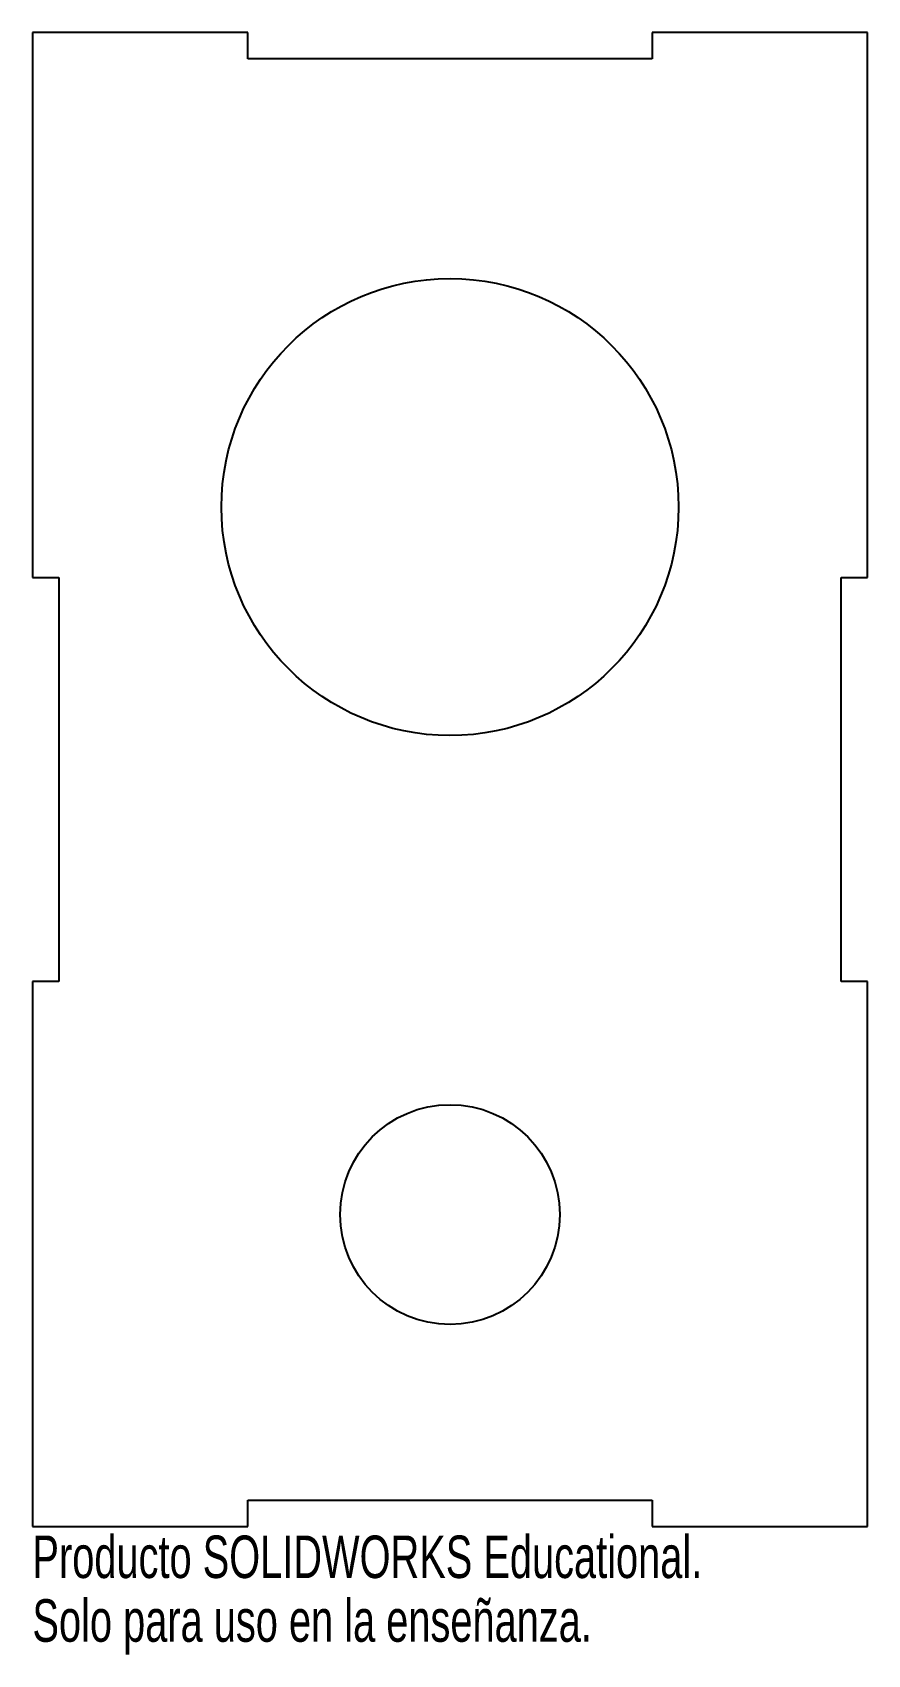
# Model space of a CAD drawing. Header units: millimetres. Extents: x -48 to 48, y -100 to 85.
import ezdxf

# ---------------------------------------------------------------- set-up
doc = ezdxf.new("R2010")
doc.units = ezdxf.units.MM
doc.styles.add('SLDTEXTSTYLE0', font='TXT', dxfattribs={"width": 0.7})

msp = doc.modelspace()

# ---------------------------------------------------------------- linework, layer by layer
at = {"color": 7, "linetype": 'Continuous', "lineweight": 25}
for p, q in [((-47.5, 85), (-47.5, 23)), ((-23, 85), (-47.5, 85)), ((-23, 82), (-23, 85)), ((47.5, 85), (23, 85)), ((23, 85), (23, 82)), ((47.5, 23), (47.5, 85)), ((23, 82), (-23, 82)), ((-47.5, 23), (-44.5, 23)), ((-44.5, 23), (-44.5, -23)), ((44.5, -23), (44.5, 23)), ((44.5, 23), (47.5, 23)), ((-44.5, -23), (-47.5, -23)), ((-47.5, -23), (-47.5, -85)), ((47.5, -23), (44.5, -23)), ((47.5, -85), (47.5, -23)), ((-23, -85), (-23, -82)), ((-23, -82), (23, -82)), ((23, -82), (23, -85)), ((-47.5, -85), (-23, -85)), ((23, -85), (47.5, -85))]:
    msp.add_line(p, q, dxfattribs=at)
for centre, radius in [((0, 31), 26), ((0, -49.5), 12.5)]:
    msp.add_circle(centre, radius, dxfattribs=at)

# ---------------------------------------------------------------- texts
at = {"color": 7, "linetype": 'Continuous', "char_height": 4.8336, "attachment_point": 1, "style": 'SLDTEXTSTYLE0'}
for s, insert in [('Producto SOLIDWORKS Educational.', (-47.5, -86.02)), ('Solo para uso en la enseñanza.', (-47.5, -93.27))]:
    msp.add_mtext(s, dxfattribs=dict(at, insert=insert))

doc.saveas('drawing.dxf')
